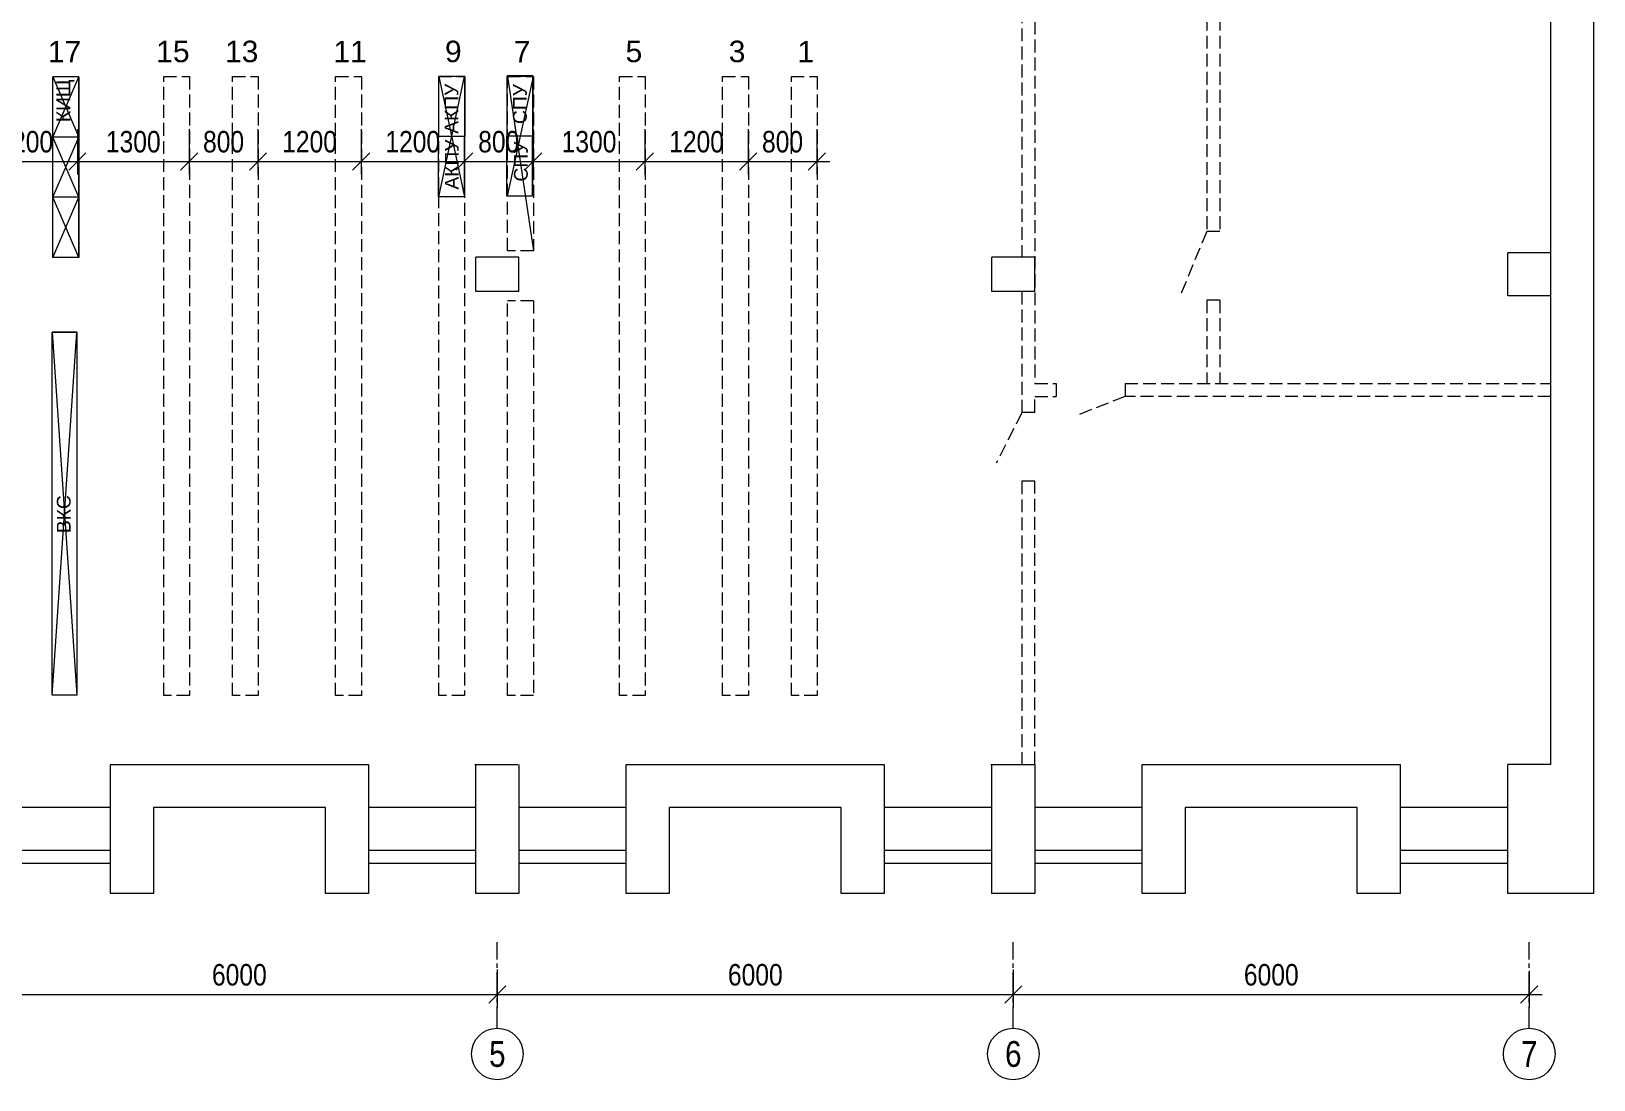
# Model space of a CAD drawing. Header units: millimetres. Extents: x 590645 to 681088, y -6155083 to -122880.
# Drawn here: x 661754 to 679924, y -171549 to -159356 of the extents above; entities that cross this region are included whole.
import ezdxf
from ezdxf.enums import TextEntityAlignment as Align

# ---------------------------------------------------------------- set-up
doc = ezdxf.new("R2010")
doc.units = ezdxf.units.MM
for name, pattern in [('GOST2.303 4', [7, 5, -2, 0]), ('ГОСТ 2.303 4', [7, 5, -2, 0]), ('осеваяX2', [4, 2.5, -0.5, 0.5, -0.5])]:
    doc.linetypes.add(name, pattern=pattern)
for name, color, linetype, lineweight in [('оборудование', 7, 'Continuous', 60), ('Размеры план', 5, 'Continuous', 5), ('Стены', 250, 'Continuous', 20)]:
    doc.layers.add(name, color=color, linetype=linetype, lineweight=lineweight)
doc.layers.add('Оси здания', color=6, linetype='Continuous')
doc.styles.add('17_Standard 2.5', font='ARIALN.TTF', dxfattribs={"height": 250})
doc.styles.add('Arial Cyr', font='arial.ttf')
doc.styles.get("Standard").update_dxf_attribs({"font": 'ARIALN.TTF', "height": 3})
doc.dimstyles.get("Standard").update_dxf_attribs({"dimtxt": 2.5, "dimasz": 2, "dimexe": 1.5, "dimexo": 3, "dimgap": 1, "dimtad": 1, "dimtoh": 1, "dimdec": 0, "dimrnd": 1, "dimzin": 0, "dimdsep": 46, "dimtxsty": '17_Standard 2.5', "dimblk": 'OBLIQUE', "dimcen": 2, "dimdle": 1.5, "dimclrd": 5, "dimclre": 5, "dimclrt": 5, "dimadec": 0, "dimazin": 0, "dimtfac": 1, "dimtdec": 0, "dimtofl": 0, "dimtmove": 0, "dimatfit": 3, "dimldrblk": 'OBLIQUE', "dimfxl": 1, "dimtolj": 1, "dimtzin": 0, "dimlwd": 5, "dimlwe": 5, "dimarcsym": 0})

# ---------------------------------------------------------------- blocks, each defined once
blk = doc.blocks.new('*U65')
at = {"layer": 'Оси здания', "linetype": 'осеваяX2', "lineweight": 5}
blk.add_line((0, -10), (0, 0), dxfattribs=at)
at = {"layer": 'Оси здания', "lineweight": 5}
blk.add_circle((0, -13), 3, dxfattribs=at)
at = {"layer": 'Оси здания', "linetype": 'ByBlock', "lineweight": 5}
blk.add_attdef('ОСЬ', text='', height=3, rotation=360, dxfattribs=at).set_placement((0, -13), align=Align.MIDDLE_CENTER)
blk = doc.blocks.new('_Oblique')
at = {"color": 0, "linetype": 'ByBlock', "lineweight": -2}
blk.add_line((-0.5, -0.5), (0.5, 0.5), dxfattribs=at)
blk = doc.blocks.new('*D439')
at = {"layer": 'Defpoints', "color": 0, "transparency": 16777216}
for p in [(661173.572558, -169949.433894), (667173.572558, -169966.313389), (667173.572558, -170558.000436)]:
    blk.add_point(p, dxfattribs=at)
at = {"layer": 'Стены', "color": 5, "linetype": 'Continuous', "lineweight": 5, "transparency": 16777216}
for p, q in [((661173.572558, -170249.433894), (661173.572558, -170708.000436)), ((667173.572558, -170266.313389), (667173.572558, -170708.000436)), ((661023.572558, -170558.000436), (667323.572558, -170558.000436))]:
    blk.add_line(p, q, dxfattribs=at)
at = {"layer": 'Стены', "color": 5, "lineweight": 5, "transparency": 16777216, "xscale": 200, "yscale": 200, "zscale": 200, "rotation": 180}
blk.add_blockref('_Oblique', (661173.572558, -170558.000436), dxfattribs=at)
at = {"layer": 'Стены', "color": 5, "lineweight": 5, "transparency": 16777216, "xscale": 200, "yscale": 200, "zscale": 200}
blk.add_blockref('_Oblique', (667173.572558, -170558.000436), dxfattribs=at)
at = {"layer": 'Стены', "color": 5, "linetype": 'Continuous', "lineweight": 20, "transparency": 16777216, "insert": (664173.572558, -170330.372808), "char_height": 250, "attachment_point": 5, "style": '17_Standard 2.5'}
blk.add_mtext('\\A1;6000', dxfattribs=at)
blk = doc.blocks.new('*D440')
at = {"layer": 'Defpoints', "color": 0, "transparency": 16777216}
for p in [(667173.572558, -169966.313389), (673173.572558, -169983.192885), (673173.572558, -170558.000436)]:
    blk.add_point(p, dxfattribs=at)
at = {"layer": 'Стены', "color": 5, "linetype": 'Continuous', "lineweight": 5, "transparency": 16777216}
for p, q in [((667173.572558, -170266.313389), (667173.572558, -170708.000436)), ((673173.572558, -170283.192885), (673173.572558, -170708.000436)), ((667023.572558, -170558.000436), (673323.572558, -170558.000436))]:
    blk.add_line(p, q, dxfattribs=at)
at = {"layer": 'Стены', "color": 5, "lineweight": 5, "transparency": 16777216, "xscale": 200, "yscale": 200, "zscale": 200, "rotation": 180}
blk.add_blockref('_Oblique', (667173.572558, -170558.000436), dxfattribs=at)
at = {"layer": 'Стены', "color": 5, "lineweight": 5, "transparency": 16777216, "xscale": 200, "yscale": 200, "zscale": 200}
blk.add_blockref('_Oblique', (673173.572558, -170558.000436), dxfattribs=at)
at = {"layer": 'Стены', "color": 5, "linetype": 'Continuous', "lineweight": 20, "transparency": 16777216, "insert": (670173.572558, -170330.372808), "char_height": 250, "attachment_point": 5, "style": '17_Standard 2.5'}
blk.add_mtext('\\A1;6000', dxfattribs=at)
blk = doc.blocks.new('*D441')
at = {"layer": 'Defpoints', "color": 0, "transparency": 16777216}
for p in [(673173.572558, -169966.313389), (679173.572558, -169983.192885), (679173.572558, -170558.000436)]:
    blk.add_point(p, dxfattribs=at)
at = {"layer": 'Стены', "color": 5, "linetype": 'Continuous', "lineweight": 5, "transparency": 16777216}
for p, q in [((673173.572558, -170266.313389), (673173.572558, -170708.000436)), ((679173.572558, -170283.192885), (679173.572558, -170708.000436)), ((673023.572558, -170558.000436), (679323.572558, -170558.000436))]:
    blk.add_line(p, q, dxfattribs=at)
at = {"layer": 'Стены', "color": 5, "lineweight": 5, "transparency": 16777216, "xscale": 200, "yscale": 200, "zscale": 200, "rotation": 180}
blk.add_blockref('_Oblique', (673173.572558, -170558.000436), dxfattribs=at)
at = {"layer": 'Стены', "color": 5, "lineweight": 5, "transparency": 16777216, "xscale": 200, "yscale": 200, "zscale": 200}
blk.add_blockref('_Oblique', (679173.572558, -170558.000436), dxfattribs=at)
at = {"layer": 'Стены', "color": 5, "linetype": 'Continuous', "lineweight": 20, "transparency": 16777216, "insert": (676173.572558, -170330.372808), "char_height": 250, "attachment_point": 5, "style": '17_Standard 2.5'}
blk.add_mtext('\\A1;6000', dxfattribs=at)
blk = doc.blocks.new('*D475')
at = {"layer": 'Defpoints', "color": 0, "linetype": 'Continuous', "lineweight": 20, "transparency": 16777216}
for p in [(661090, -160193), (662290, -160193), (662290, -160870)]:
    blk.add_point(p, dxfattribs=at)
at = {"layer": 'Стены', "color": 5, "linetype": 'Continuous', "lineweight": 5, "transparency": 16777216}
for p, q in [((661090, -160493), (661090, -161020)), ((662290, -160493), (662290, -161020)), ((660940, -160870), (662440, -160870))]:
    blk.add_line(p, q, dxfattribs=at)
at = {"layer": 'Стены', "color": 5, "linetype": 'Continuous', "lineweight": 5, "transparency": 16777216, "xscale": 200, "yscale": 200, "zscale": 200, "rotation": 180}
blk.add_blockref('_Oblique', (661090, -160870), dxfattribs=at)
at = {"layer": 'Стены', "color": 5, "linetype": 'Continuous', "lineweight": 5, "transparency": 16777216, "xscale": 200, "yscale": 200, "zscale": 200}
blk.add_blockref('_Oblique', (662290, -160870), dxfattribs=at)
at = {"layer": 'Стены', "color": 5, "linetype": 'Continuous', "lineweight": 20, "transparency": 16777216, "insert": (661690, -160642), "char_height": 250, "attachment_point": 5, "style": '17_Standard 2.5'}
blk.add_mtext('\\A1;1200', dxfattribs=at)
blk = doc.blocks.new('*D476')
at = {"layer": 'Defpoints', "color": 0, "linetype": 'Continuous', "lineweight": 20, "transparency": 16777216}
for p in [(665590, -160193), (666790, -160193), (666790, -160870)]:
    blk.add_point(p, dxfattribs=at)
at = {"layer": 'Стены', "color": 5, "linetype": 'Continuous', "lineweight": 5, "transparency": 16777216}
for p, q in [((665590, -160493), (665590, -161020)), ((666790, -160493), (666790, -161020)), ((665440, -160870), (666940, -160870))]:
    blk.add_line(p, q, dxfattribs=at)
at = {"layer": 'Стены', "color": 5, "linetype": 'Continuous', "lineweight": 5, "transparency": 16777216, "xscale": 200, "yscale": 200, "zscale": 200, "rotation": 180}
blk.add_blockref('_Oblique', (665590, -160870), dxfattribs=at)
at = {"layer": 'Стены', "color": 5, "linetype": 'Continuous', "lineweight": 5, "transparency": 16777216, "xscale": 200, "yscale": 200, "zscale": 200}
blk.add_blockref('_Oblique', (666790, -160870), dxfattribs=at)
at = {"layer": 'Стены', "color": 5, "linetype": 'Continuous', "lineweight": 20, "transparency": 16777216, "insert": (666190, -160642), "char_height": 250, "attachment_point": 5, "style": '17_Standard 2.5'}
blk.add_mtext('\\A1;1200', dxfattribs=at)
blk = doc.blocks.new('*D477')
at = {"layer": 'Defpoints', "color": 0, "linetype": 'Continuous', "lineweight": 20, "transparency": 16777216}
for p in [(664390, -160193), (665590, -160193), (665590, -160870)]:
    blk.add_point(p, dxfattribs=at)
at = {"layer": 'Стены', "color": 5, "linetype": 'Continuous', "lineweight": 5, "transparency": 16777216}
for p, q in [((664390, -160493), (664390, -161020)), ((665590, -160493), (665590, -161020)), ((664240, -160870), (665740, -160870))]:
    blk.add_line(p, q, dxfattribs=at)
at = {"layer": 'Стены', "color": 5, "linetype": 'Continuous', "lineweight": 5, "transparency": 16777216, "xscale": 200, "yscale": 200, "zscale": 200, "rotation": 180}
blk.add_blockref('_Oblique', (664390, -160870), dxfattribs=at)
at = {"layer": 'Стены', "color": 5, "linetype": 'Continuous', "lineweight": 5, "transparency": 16777216, "xscale": 200, "yscale": 200, "zscale": 200}
blk.add_blockref('_Oblique', (665590, -160870), dxfattribs=at)
at = {"layer": 'Стены', "color": 5, "linetype": 'Continuous', "lineweight": 20, "transparency": 16777216, "insert": (664990, -160642), "char_height": 250, "attachment_point": 5, "style": '17_Standard 2.5'}
blk.add_mtext('\\A1;1200', dxfattribs=at)
blk = doc.blocks.new('*D478')
at = {"layer": 'Defpoints', "color": 0, "linetype": 'Continuous', "lineweight": 20, "transparency": 16777216}
for p in [(663590, -160193), (664390, -160193), (664390, -160870)]:
    blk.add_point(p, dxfattribs=at)
at = {"layer": 'Стены', "color": 5, "linetype": 'Continuous', "lineweight": 5, "transparency": 16777216}
for p, q in [((663590, -160493), (663590, -161020)), ((664390, -160493), (664390, -161020)), ((663440, -160870), (664540, -160870))]:
    blk.add_line(p, q, dxfattribs=at)
at = {"layer": 'Стены', "color": 5, "linetype": 'Continuous', "lineweight": 5, "transparency": 16777216, "xscale": 200, "yscale": 200, "zscale": 200, "rotation": 180}
blk.add_blockref('_Oblique', (663590, -160870), dxfattribs=at)
at = {"layer": 'Стены', "color": 5, "linetype": 'Continuous', "lineweight": 5, "transparency": 16777216, "xscale": 200, "yscale": 200, "zscale": 200}
blk.add_blockref('_Oblique', (664390, -160870), dxfattribs=at)
at = {"layer": 'Стены', "color": 5, "linetype": 'Continuous', "lineweight": 20, "transparency": 16777216, "insert": (663990, -160642), "char_height": 250, "attachment_point": 5, "style": '17_Standard 2.5'}
blk.add_mtext('\\A1;800', dxfattribs=at)
blk = doc.blocks.new('*D479')
at = {"layer": 'Defpoints', "color": 0, "linetype": 'Continuous', "lineweight": 20, "transparency": 16777216}
for p in [(662290, -160193), (663590, -160193), (663590, -160870)]:
    blk.add_point(p, dxfattribs=at)
at = {"layer": 'Стены', "color": 5, "linetype": 'Continuous', "lineweight": 5, "transparency": 16777216}
for p, q in [((662290, -160493), (662290, -161020)), ((663590, -160493), (663590, -161020)), ((662140, -160870), (663740, -160870))]:
    blk.add_line(p, q, dxfattribs=at)
at = {"layer": 'Стены', "color": 5, "linetype": 'Continuous', "lineweight": 5, "transparency": 16777216, "xscale": 200, "yscale": 200, "zscale": 200, "rotation": 180}
blk.add_blockref('_Oblique', (662290, -160870), dxfattribs=at)
at = {"layer": 'Стены', "color": 5, "linetype": 'Continuous', "lineweight": 5, "transparency": 16777216, "xscale": 200, "yscale": 200, "zscale": 200}
blk.add_blockref('_Oblique', (663590, -160870), dxfattribs=at)
at = {"layer": 'Стены', "color": 5, "linetype": 'Continuous', "lineweight": 20, "transparency": 16777216, "insert": (662940, -160642), "char_height": 250, "attachment_point": 5, "style": '17_Standard 2.5'}
blk.add_mtext('\\A1;1300', dxfattribs=at)
blk = doc.blocks.new('*D480')
at = {"layer": 'Defpoints', "color": 0, "linetype": 'Continuous', "lineweight": 20, "transparency": 16777216}
for p in [(666790, -160193), (667590, -160193), (667590, -160870)]:
    blk.add_point(p, dxfattribs=at)
at = {"layer": 'Стены', "color": 5, "linetype": 'Continuous', "lineweight": 5, "transparency": 16777216}
for p, q in [((666790, -160493), (666790, -161020)), ((667590, -160493), (667590, -161020)), ((666640, -160870), (667740, -160870))]:
    blk.add_line(p, q, dxfattribs=at)
at = {"layer": 'Стены', "color": 5, "linetype": 'Continuous', "lineweight": 5, "transparency": 16777216, "xscale": 200, "yscale": 200, "zscale": 200, "rotation": 180}
blk.add_blockref('_Oblique', (666790, -160870), dxfattribs=at)
at = {"layer": 'Стены', "color": 5, "linetype": 'Continuous', "lineweight": 5, "transparency": 16777216, "xscale": 200, "yscale": 200, "zscale": 200}
blk.add_blockref('_Oblique', (667590, -160870), dxfattribs=at)
at = {"layer": 'Стены', "color": 5, "linetype": 'Continuous', "lineweight": 20, "transparency": 16777216, "insert": (667190, -160642), "char_height": 250, "attachment_point": 5, "style": '17_Standard 2.5'}
blk.add_mtext('\\A1;800', dxfattribs=at)
blk = doc.blocks.new('*D481')
at = {"layer": 'Defpoints', "color": 0, "linetype": 'Continuous', "lineweight": 20, "transparency": 16777216}
for p in [(668890, -160193), (670090, -160193), (670090, -160870)]:
    blk.add_point(p, dxfattribs=at)
at = {"layer": 'Стены', "color": 5, "linetype": 'Continuous', "lineweight": 5, "transparency": 16777216}
for p, q in [((668890, -160493), (668890, -161020)), ((670090, -160493), (670090, -161020)), ((668740, -160870), (670240, -160870))]:
    blk.add_line(p, q, dxfattribs=at)
at = {"layer": 'Стены', "color": 5, "linetype": 'Continuous', "lineweight": 5, "transparency": 16777216, "xscale": 200, "yscale": 200, "zscale": 200, "rotation": 180}
blk.add_blockref('_Oblique', (668890, -160870), dxfattribs=at)
at = {"layer": 'Стены', "color": 5, "linetype": 'Continuous', "lineweight": 5, "transparency": 16777216, "xscale": 200, "yscale": 200, "zscale": 200}
blk.add_blockref('_Oblique', (670090, -160870), dxfattribs=at)
at = {"layer": 'Стены', "color": 5, "linetype": 'Continuous', "lineweight": 20, "transparency": 16777216, "insert": (669490, -160642), "char_height": 250, "attachment_point": 5, "style": '17_Standard 2.5'}
blk.add_mtext('\\A1;1200', dxfattribs=at)
blk = doc.blocks.new('*D482')
at = {"layer": 'Defpoints', "color": 0, "linetype": 'Continuous', "lineweight": 20, "transparency": 16777216}
for p in [(670090, -160193), (670890, -160193), (670890, -160870)]:
    blk.add_point(p, dxfattribs=at)
at = {"layer": 'Стены', "color": 5, "linetype": 'Continuous', "lineweight": 5, "transparency": 16777216}
for p, q in [((670090, -160493), (670090, -161020)), ((670890, -160493), (670890, -161020)), ((669940, -160870), (671040, -160870))]:
    blk.add_line(p, q, dxfattribs=at)
at = {"layer": 'Стены', "color": 5, "linetype": 'Continuous', "lineweight": 5, "transparency": 16777216, "xscale": 200, "yscale": 200, "zscale": 200, "rotation": 180}
blk.add_blockref('_Oblique', (670090, -160870), dxfattribs=at)
at = {"layer": 'Стены', "color": 5, "linetype": 'Continuous', "lineweight": 5, "transparency": 16777216, "xscale": 200, "yscale": 200, "zscale": 200}
blk.add_blockref('_Oblique', (670890, -160870), dxfattribs=at)
at = {"layer": 'Стены', "color": 5, "linetype": 'Continuous', "lineweight": 20, "transparency": 16777216, "insert": (670490, -160642), "char_height": 250, "attachment_point": 5, "style": '17_Standard 2.5'}
blk.add_mtext('\\A1;800', dxfattribs=at)
blk = doc.blocks.new('*D483')
at = {"layer": 'Defpoints', "color": 0, "linetype": 'Continuous', "lineweight": 20, "transparency": 16777216}
for p in [(667590, -160193), (668890, -160193), (668890, -160870)]:
    blk.add_point(p, dxfattribs=at)
at = {"layer": 'Стены', "color": 5, "linetype": 'Continuous', "lineweight": 5, "transparency": 16777216}
for p, q in [((667590, -160493), (667590, -161020)), ((668890, -160493), (668890, -161020)), ((667440, -160870), (669040, -160870))]:
    blk.add_line(p, q, dxfattribs=at)
at = {"layer": 'Стены', "color": 5, "linetype": 'Continuous', "lineweight": 5, "transparency": 16777216, "xscale": 200, "yscale": 200, "zscale": 200, "rotation": 180}
blk.add_blockref('_Oblique', (667590, -160870), dxfattribs=at)
at = {"layer": 'Стены', "color": 5, "linetype": 'Continuous', "lineweight": 5, "transparency": 16777216, "xscale": 200, "yscale": 200, "zscale": 200}
blk.add_blockref('_Oblique', (668890, -160870), dxfattribs=at)
at = {"layer": 'Стены', "color": 5, "linetype": 'Continuous', "lineweight": 20, "transparency": 16777216, "insert": (668240, -160642), "char_height": 250, "attachment_point": 5, "style": '17_Standard 2.5'}
blk.add_mtext('\\A1;1300', dxfattribs=at)

msp = doc.modelspace()

# ---------------------------------------------------------------- linework, layer by layer
at = {"layer": 'оборудование', "linetype": 'Continuous', "lineweight": 20}
for p, q in [((662005.3, -159887.4), (662305.3, -160586.9)), ((662005.8, -160586.9), (662305.3, -159887.4)), ((662305.3, -159887.4), (662305.3, -160587.4)), ((666493.6, -161280.9), (666793.6, -159882.6)), ((666793.6, -159882.6), (666493.6, -159882.6)), ((666493.6, -159882.6), (666791.3, -161280.9)), ((666794.7, -159881.7), (666794.7, -160581.7)), ((667293.6, -161274.6), (667593.6, -159882.6)), ((667593.6, -159882.6), (667293.6, -159882.6)), ((667293.6, -159882.6), (667593.6, -161908.7)), ((667586.8, -159875.5), (667586.8, -160575.5)), ((662005.8, -161286.9), (662305.8, -160586.9)), ((662305.8, -161286.9), (662005.8, -160586.9)), ((662305.3, -160586.9), (662005.8, -160586.9)), ((662305.8, -160586.9), (662305.8, -161286.9)), ((666791.3, -160580.9), (666791.3, -161280.9)), ((667583.4, -160574.6), (667583.4, -161274.6)), ((662006, -161986.8), (662306, -161286.8)), ((662306, -161986.8), (662006, -161286.8)), ((662306, -161286.8), (662306, -161986.8)), ((661995.4, -167076.2), (662284, -162856.5)), ((662284, -162856.5), (661995.4, -162856.5)), ((661995.4, -162856.5), (662284, -167076.2))]:
    msp.add_line(p, q, dxfattribs=at)
msp.add_lwpolyline([(662284, -167076.2), (661995.4, -167076.2), (661995.4, -162856.5), (662284, -162856.5)], close=True, dxfattribs=at)
at = {"layer": 'Размеры план', "color": 0, "linetype": 'ГОСТ 2.303 4', "lineweight": 20, "ltscale": 30}
for p, q in [((673423.6, -153152.6), (673423.6, -163452.6)), ((675423.6, -156257.5), (675423.6, -161683.1)), ((675573.6, -156257.5), (675573.6, -161683.1)), ((673273.6, -156382.6), (673273.6, -161982.6)), ((675423.6, -161683.1), (675126, -162401.5)), ((675573.6, -161683.1), (675423.6, -161683.1)), ((673273.6, -162382.6), (673273.6, -163789.7)), ((675573.6, -162483.1), (675423.6, -162483.1)), ((675423.6, -162483.1), (675423.6, -163452.6)), ((675573.6, -162483.1), (675573.6, -163452.6)), ((673423.6, -163452.6), (673672.6, -163452.6)), ((673672.6, -163452.6), (673672.6, -163602.6)), ((674472.6, -163452.6), (679423.6, -163452.6)), ((674472.6, -163452.6), (674472.6, -163602.6)), ((673423.6, -163602.6), (673672.6, -163602.6)), ((673423.6, -163789.7), (673423.6, -163602.6)), ((674472.6, -163602.6), (673910.3, -163823.6)), ((679423.6, -163602.6), (674472.6, -163602.6)), ((673273.6, -163789.7), (672976, -164379.3)), ((673423.6, -163789.7), (673273.6, -163789.7)), ((673423.6, -164589.7), (673273.6, -164589.7)), ((673273.6, -164589.7), (673273.6, -167882.6)), ((673423.6, -167882.6), (673423.6, -164589.7))]:
    msp.add_line(p, q, dxfattribs=at)
at = {"layer": 'Размеры план', "color": 0, "linetype": 'Continuous', "lineweight": 20}
for p, q in [((662305.3, -159887.4), (662005.3, -159887.4)), ((662005.3, -160587.4), (662005.3, -159887.4)), ((662305.3, -160587.4), (662305.3, -159887.4)), ((666794.7, -159881.7), (666494.7, -159881.7)), ((666494.7, -160581.7), (666494.7, -159881.7)), ((666794.7, -160581.7), (666794.7, -159881.7)), ((667586.8, -159875.5), (667286.8, -159875.5)), ((667286.8, -160575.5), (667286.8, -159875.5)), ((667586.8, -160575.5), (667586.8, -159875.5)), ((662305.8, -160586.9), (662005.8, -160586.9)), ((662005.8, -161286.9), (662005.8, -160586.9)), ((662305.8, -161286.9), (662305.8, -160586.9)), ((666791.3, -160580.9), (666491.3, -160580.9)), ((666491.3, -161280.9), (666491.3, -160580.9)), ((666794.7, -160581.7), (666494.7, -160581.7)), ((666791.3, -161280.9), (666791.3, -160580.9)), ((667583.4, -160574.6), (667283.4, -160574.6)), ((667283.4, -161274.6), (667283.4, -160574.6)), ((667586.8, -160575.5), (667286.8, -160575.5)), ((667583.4, -161274.6), (667583.4, -160574.6)), ((662305.8, -161286.9), (662005.8, -161286.9)), ((662306, -161286.8), (662006, -161286.8)), ((662006, -161986.8), (662006, -161286.8)), ((662306, -161986.8), (662306, -161286.8)), ((666791.3, -161280.9), (666491.3, -161280.9)), ((667583.4, -161274.6), (667283.4, -161274.6)), ((662306, -161986.8), (662006, -161986.8))]:
    msp.add_line(p, q, dxfattribs=at)
at = {"layer": 'Размеры план', "color": 0, "linetype": 'GOST2.303 4', "lineweight": 20, "ltscale": 30}
for p, q in [((667593.6, -161908.7), (667293.6, -161908.7)), ((667593.6, -162489.9), (667293.6, -162489.9))]:
    msp.add_line(p, q, dxfattribs=at)
for points in [[(663293.6, -159882.6), (663593.6, -159882.6), (663593.6, -167082.6), (663293.6, -167082.6)], [(664093.6, -159882.6), (664393.6, -159882.6), (664393.6, -167082.6), (664093.6, -167082.6)], [(665293.6, -159882.6), (665593.6, -159882.6), (665593.6, -167082.6), (665293.6, -167082.6)], [(666493.6, -159882.6), (666793.6, -159882.6), (666793.6, -167082.6), (666493.6, -167082.6)], [(668593.6, -159882.6), (668893.6, -159882.6), (668893.6, -167082.6), (668593.6, -167082.6)], [(669793.6, -159882.6), (670093.6, -159882.6), (670093.6, -167082.6), (669793.6, -167082.6)]]:
    msp.add_lwpolyline(points, close=True, dxfattribs=at)
for points in [[(667293.6, -161908.7), (667293.6, -159882.6), (667593.6, -159882.6), (667593.6, -161908.7)], [(667593.6, -162489.9), (667593.6, -167082.6), (667293.6, -167082.6), (667293.6, -162489.9)]]:
    msp.add_lwpolyline(points, dxfattribs=at)
at = {"layer": 'Размеры план', "color": 0, "linetype": 'ГОСТ 2.303 4', "lineweight": 20, "ltscale": 30}
msp.add_lwpolyline([(670593.6, -159882.6), (670893.6, -159882.6), (670893.6, -167082.6), (670593.6, -167082.6)], close=True, dxfattribs=at)
at = {"layer": 'Стены', "color": 0, "linetype": 'Continuous', "lineweight": 20, "ltscale": 100}
for p, q in [((679923.6, -169382.6), (679923.6, -148112.6)), ((679423.6, -167882.6), (679423.6, -148322.6)), ((666923.6, -162382.6), (666923.6, -161982.6)), ((667423.6, -161982.6), (666923.6, -161982.6)), ((667423.6, -162382.6), (667423.6, -161982.6)), ((673423.6, -161982.6), (672923.6, -161982.6)), ((672923.6, -162382.6), (672923.6, -161982.6)), ((673423.6, -162382.6), (673423.6, -161982.6)), ((679423.6, -161932.6), (678923.6, -161932.6)), ((678923.6, -162432.6), (678923.6, -161932.6)), ((679423.6, -162432.6), (679423.6, -161932.6)), ((667423.6, -162382.6), (666923.6, -162382.6)), ((673423.6, -162382.6), (672923.6, -162382.6)), ((679423.6, -162432.6), (678923.6, -162432.6)), ((662673.6, -169382.6), (662673.6, -167882.6)), ((662673.6, -167882.6), (665673.6, -167882.6)), ((665673.6, -167882.6), (665673.6, -169382.6)), ((666910.6, -167882.6), (667410.6, -167882.6)), ((666923.6, -169382.6), (666923.6, -167882.6)), ((667423.6, -167882.6), (667423.6, -169382.6)), ((668673.6, -169382.6), (668673.6, -167882.6)), ((668673.6, -167882.6), (671673.6, -167882.6)), ((671673.6, -167882.6), (671673.6, -169382.6)), ((672910.6, -167882.6), (673410.6, -167882.6)), ((672923.6, -169382.6), (672923.6, -167882.6)), ((673423.6, -167882.6), (673423.6, -169382.6)), ((674673.6, -169382.6), (674673.6, -167882.6)), ((674673.6, -167882.6), (677673.6, -167882.6)), ((677673.6, -167882.6), (677673.6, -169382.6)), ((678923.6, -169382.6), (678923.6, -167882.6)), ((679423.6, -167882.6), (678923.6, -167882.6)), ((662673.6, -168382.6), (661423.6, -168382.6)), ((665173.6, -168382.6), (663173.6, -168382.6)), ((663173.6, -168382.6), (663173.6, -169382.6)), ((664223.6, -168382.6), (663173.6, -168382.6)), ((665173.6, -169382.6), (665173.6, -168382.6)), ((666923.6, -168382.6), (665673.6, -168382.6)), ((668673.6, -168382.6), (667423.6, -168382.6)), ((671173.6, -168382.6), (669173.6, -168382.6)), ((669173.6, -168382.6), (669173.6, -169382.6)), ((670223.6, -168382.6), (669173.6, -168382.6)), ((671173.6, -169382.6), (671173.6, -168382.6)), ((672923.6, -168382.6), (671673.6, -168382.6)), ((674673.6, -168382.6), (673423.6, -168382.6)), ((677173.6, -168382.6), (675173.6, -168382.6)), ((675173.6, -168382.6), (675173.6, -169382.6)), ((676223.6, -168382.6), (675173.6, -168382.6)), ((677173.6, -169382.6), (677173.6, -168382.6)), ((678923.6, -168382.6), (677673.6, -168382.6)), ((662673.6, -168882.6), (661423.6, -168882.6)), ((666923.6, -168882.6), (665673.6, -168882.6)), ((668673.6, -168882.6), (667423.6, -168882.6)), ((672923.6, -168882.6), (671673.6, -168882.6)), ((674673.6, -168882.6), (673423.6, -168882.6)), ((678923.6, -168882.6), (677673.6, -168882.6)), ((662673.6, -169032.6), (661423.6, -169032.6)), ((666923.6, -169032.6), (665673.6, -169032.6)), ((668673.6, -169032.6), (667423.6, -169032.6)), ((672923.6, -169032.6), (671673.6, -169032.6)), ((674673.6, -169032.6), (673423.6, -169032.6)), ((678923.6, -169032.6), (677673.6, -169032.6)), ((663173.6, -169382.6), (662673.6, -169382.6)), ((665673.6, -169382.6), (665173.6, -169382.6)), ((667423.6, -169382.6), (666923.6, -169382.6)), ((669173.6, -169382.6), (668673.6, -169382.6)), ((671673.6, -169382.6), (671173.6, -169382.6)), ((673423.6, -169382.6), (672923.6, -169382.6)), ((675173.6, -169382.6), (674673.6, -169382.6)), ((677673.6, -169382.6), (677173.6, -169382.6)), ((679923.6, -169382.6), (678923.6, -169382.6))]:
    msp.add_line(p, q, dxfattribs=at)

# ---------------------------------------------------------------- block references
at = {"layer": 'Размеры план', "linetype": 'ByBlock', "lineweight": 5, "xscale": 100, "yscale": 100, "zscale": 100}
for p, values in [((667173.6, -169949.4), {'ОСЬ': '5'}), ((673173.6, -169949.4), {'ОСЬ': '6'}), ((679173.6, -169949.4), {'ОСЬ': '7'})]:
    msp.add_blockref('*U65', p, dxfattribs=at).add_auto_attribs(values)

# ---------------------------------------------------------------- texts
at = {"layer": 'Стены', "color": 0, "linetype": 'Continuous', "lineweight": 20, "char_height": 250, "width": 573.081, "attachment_point": 5, "style": 'Arial Cyr'}
for s, insert in [('17', (662141.7, -159592.3)), ('15', (663400.6, -159592.3)), ('13', (664200.6, -159592.3)), ('11', (665461.6, -159592.3)), ('9', (666661.6, -159592.3)), ('7', (667461.6, -159592.3)), ('5', (668761.6, -159592.3)), ('3', (669961.6, -159592.3)), ('1', (670761.6, -159592.3))]:
    msp.add_mtext(s, dxfattribs=dict(at, insert=insert))
at = {"layer": 'Стены', "color": 0, "linetype": 'Continuous', "lineweight": 20, "char_height": 160, "width": 1235.359, "attachment_point": 5, "rotation": 90, "style": 'Arial Cyr'}
for s, insert in [('{\\fArial|b0|i0|c204|p34;КИЩ}', (662149.6, -160162.3)), ('{\\fArial|b0|i0|c204|p34;АКПУ}', (666640.8, -160257.1)), ('C{\\fArial|b0|i0|c204|p34;ПУ}', (667436.9, -160202.4)), ('{\\fArial|b0|i0|c204|p34;АКПУ}', (666644.8, -160906)), ('C{\\fArial|b0|i0|c204|p34;ПУ}', (667448.5, -160871.8)), ('{\\fArial|b0|i0|c204|p34;ВКС}', (662132.4, -164972))]:
    msp.add_mtext(s, dxfattribs=dict(at, insert=insert))

# ---------------------------------------------------------------- dimensions: what is measured, and where the dimension line sits
at = {"layer": 'Стены', "color": 0, "linetype": 'Continuous', "lineweight": 20}
for base, p1, p2, picture, middle in [((662289.6, -160870.1), (661089.6, -160193.5), (662289.6, -160193.5), '*D475', (661689.6, -160642.4)), ((663589.6, -160870.1), (662289.6, -160193.5), (663589.6, -160193.5), '*D479', (662939.6, -160642.4)), ((664389.6, -160870.1), (663589.6, -160193.5), (664389.6, -160193.5), '*D478', (663989.6, -160642.4)), ((665589.6, -160870.1), (664389.6, -160193.5), (665589.6, -160193.5), '*D477', (664989.6, -160642.4)), ((666789.6, -160870.1), (665589.6, -160193.5), (666789.6, -160193.5), '*D476', (666189.6, -160642.4)), ((667589.6, -160870.1), (666789.6, -160193.5), (667589.6, -160193.5), '*D480', (667189.6, -160642.4)), ((668889.6, -160870.1), (667589.6, -160193.5), (668889.6, -160193.5), '*D483', (668239.6, -160642.4)), ((670089.6, -160870.1), (668889.6, -160193.5), (670089.6, -160193.5), '*D481', (669489.6, -160642.4)), ((670889.6, -160870.1), (670089.6, -160193.5), (670889.6, -160193.5), '*D482', (670489.6, -160642.4)), ((667173.6, -170558), (661173.6, -169949.4), (667173.6, -169966.3), '*D439', (664173.6, -170330.4)), ((673173.6, -170558), (667173.6, -169966.3), (673173.6, -169983.2), '*D440', (670173.6, -170330.4)), ((679173.6, -170558), (673173.6, -169966.3), (679173.6, -169983.2), '*D441', (676173.6, -170330.4))]:
    dim = msp.add_linear_dim(base=base, p1=p1, p2=p2, dimstyle='Standard', override={"dimscale": 100}, dxfattribs=at)
    dim.commit()
    dim.dimension.update_dxf_attribs({"geometry": picture, "text_midpoint": middle})

doc.saveas('drawing.dxf')
